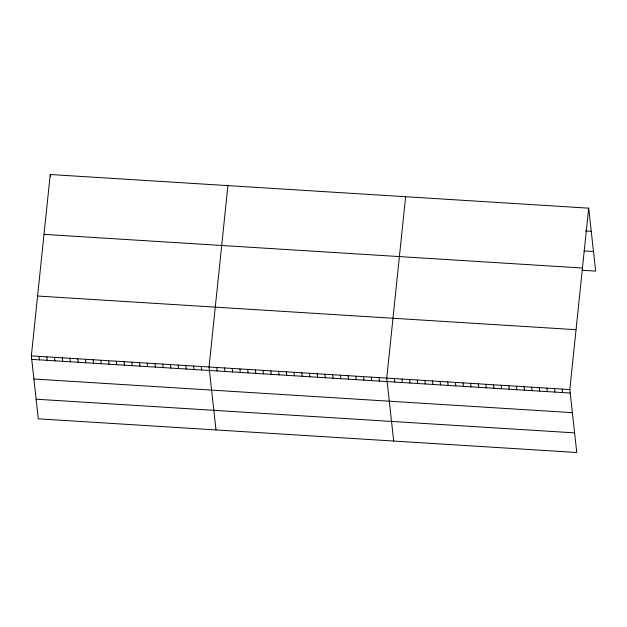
<?xml version="1.0" encoding="UTF-8"?>
<svg xmlns="http://www.w3.org/2000/svg" width="627" height="627" viewBox="0 0 627 627"><rect width="100%" height="100%" fill="white"/><g stroke="black" fill="none" stroke-linecap="round" stroke-linejoin="round"><path stroke-width="0.94" d="M588.698 208.164L569.818 389.547L576.762 452.49L38.302 418.836L31.35 355.885L50.238 174.51L588.698 208.164L595.65 271.115L582.303 270.276M227.93 185.616L209.042 366.999L215.994 429.942M405.622 196.721L386.741 378.105L393.685 441.047M585.532 230.916L591.253 231.277M583.949 250.894L593.487 251.49M44 234.365L582.467 268.019M37.581 296.03L576.048 329.692M31.35 355.885L569.818 389.547M31.734 359.373L570.202 393.035M33.905 378.998L572.365 412.652M36.131 399.211L574.598 432.873M562.192 389.069L562.576 392.557M554.558 388.591L554.942 392.079M546.932 388.113L547.316 391.601M539.306 387.643L539.69 391.13M531.672 387.165L532.057 390.652M524.047 386.687L524.431 390.174M516.421 386.208L516.805 389.696M508.787 385.73L509.179 389.218M501.161 385.252L501.545 388.74M493.535 384.782L493.919 388.27M485.901 384.304L486.293 387.792M478.276 383.826L478.66 387.314M470.65 383.348L471.034 386.835M463.024 382.87L463.408 386.357M455.39 382.392L455.774 385.879M447.764 381.921L448.148 385.401M440.138 381.443L440.522 384.931M432.505 380.965L432.889 384.453M424.879 380.487L425.263 383.975M417.253 380.009L417.637 383.497M409.619 379.531L410.011 383.019M401.993 379.053L402.377 382.541M394.367 378.583L394.751 382.07M379.014 377.619L379.398 381.106M371.286 377.14L371.67 380.628M363.558 376.655L363.942 380.142M355.838 376.169L356.222 379.656M348.11 375.691L348.494 379.178M340.383 375.205L340.767 378.692M332.655 374.719L333.039 378.206M324.935 374.241L325.319 377.728M317.207 373.755L317.591 377.242M309.479 373.277L309.863 376.764M301.752 372.791L302.136 376.278M294.032 372.305L294.416 375.792M286.304 371.827L286.688 375.314M278.576 371.341L278.96 374.828M270.848 370.863L271.232 374.35M263.128 370.377L263.512 373.864M255.401 369.891L255.785 373.378M247.673 369.413L248.057 372.9M239.945 368.927L240.329 372.414M232.225 368.441L232.609 371.929M224.497 367.963L224.881 371.45M216.77 367.477L217.154 370.965M201.322 366.513L201.706 370.001M193.594 366.027L193.978 369.515M185.866 365.549L186.25 369.037M178.139 365.063L178.523 368.551M170.419 364.585L170.803 368.073M162.691 364.099L163.075 367.587M154.963 363.613L155.347 367.101M147.235 363.135L147.619 366.623M139.515 362.649L139.899 366.137M131.788 362.163L132.172 365.651M124.06 361.685L124.444 365.173M116.332 361.199L116.716 364.687M108.612 360.721L108.996 364.209M100.884 360.235L101.268 363.723M93.157 359.749L93.541 363.237M85.429 359.271L85.813 362.759M77.709 358.785L78.093 362.273M50.238 174.51L50.426 176.25M69.981 358.307L70.365 361.795M62.253 357.821L62.637 361.309M54.525 357.335L54.91 360.823M46.806 356.857L47.19 360.345M39.078 356.371L39.462 359.859"/></g></svg>
